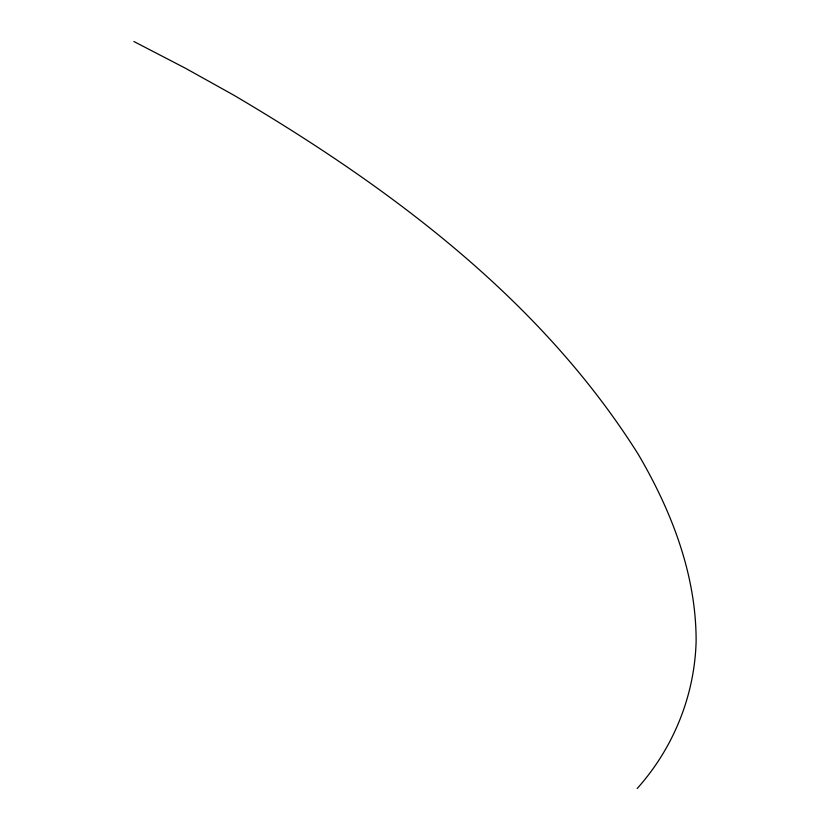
<?xml version="1.0" encoding="UTF-8"?>
<svg xmlns="http://www.w3.org/2000/svg" width="830" height="830" viewBox="0 0 830 830"><rect width="100%" height="100%" fill="white"/><g stroke="black" fill="none" stroke-linecap="round" stroke-linejoin="round"><path stroke-width="1.25" d="M637.191 788.5C673.431 748.079 694.7 695.53 696.121 641.196C696.277 574.671 671.595 511.176 638.363 454.487C540.901 299.402 389.851 187.31 234.247 95.44L185.412 68.226L133.879 41.5"/></g></svg>
